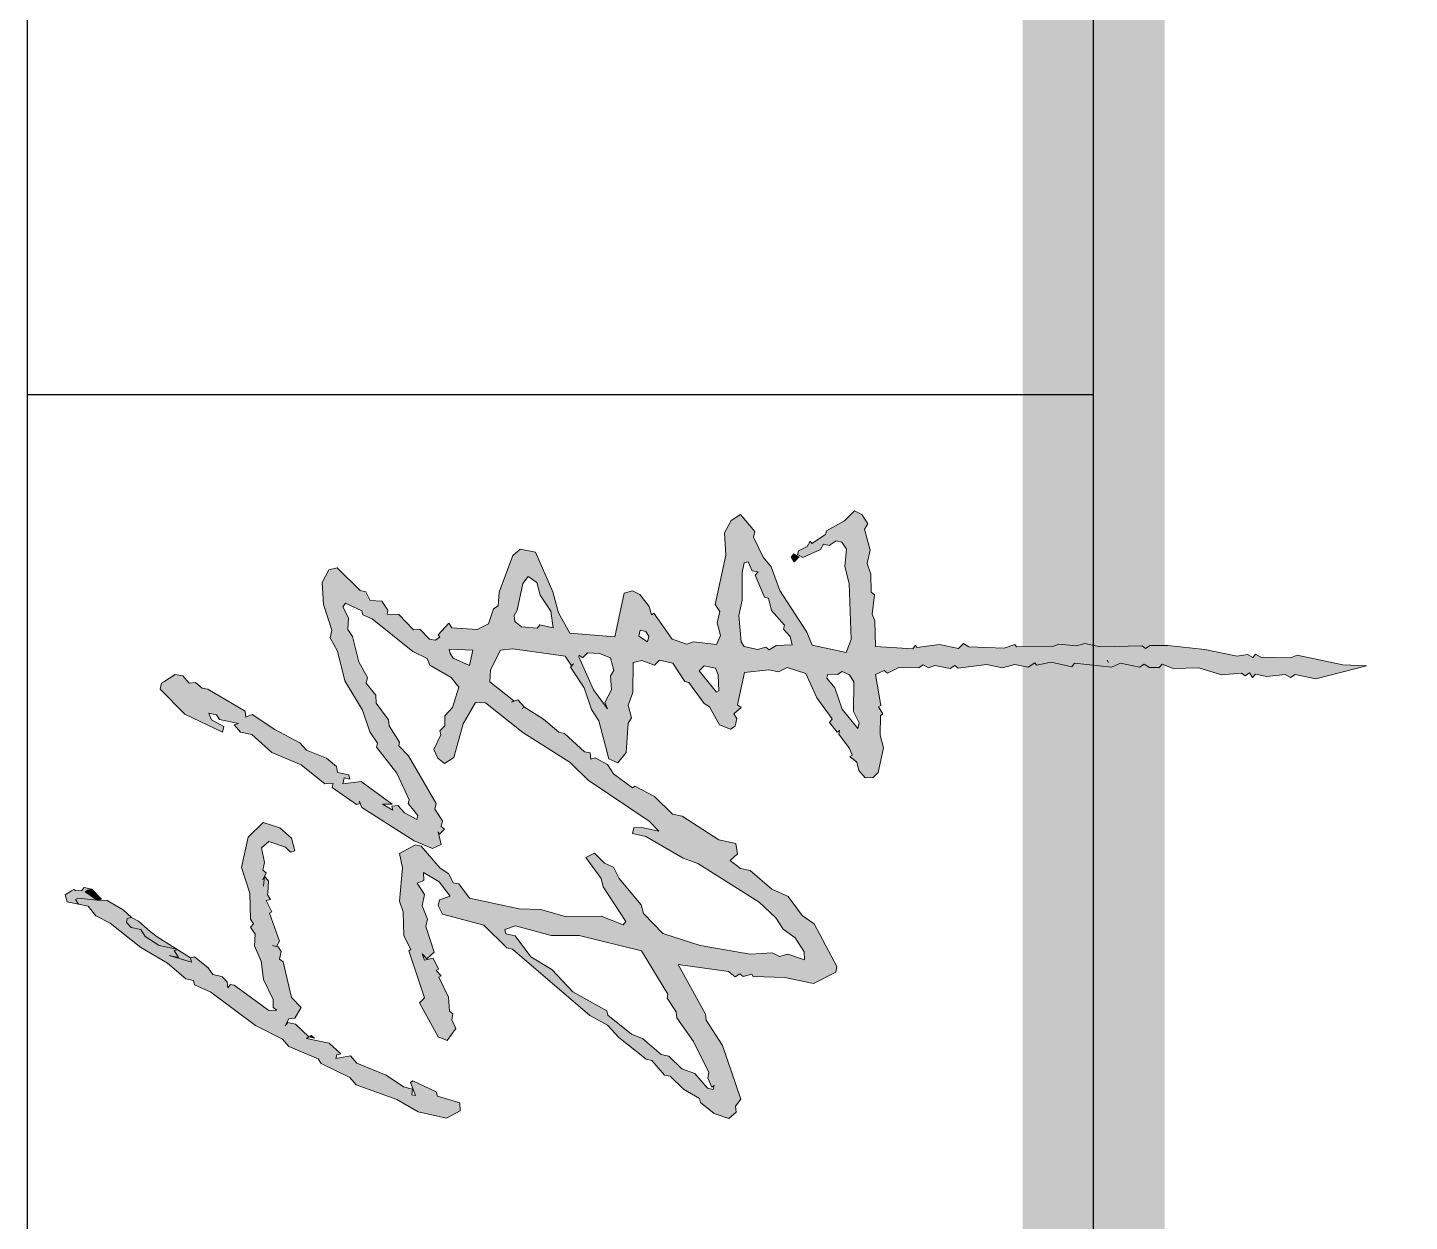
# Model space of a CAD drawing. Extents: x 2430613 to 2739493, y -1540945 to -971137.
# Drawn here: x 2622343 to 2623315, y -1225196 to -1224356 of the extents above; entities that cross this region are included whole.
import ezdxf

# ---------------------------------------------------------------- set-up
doc = ezdxf.new("R2010")
doc.units = 0
doc.header["$LTSCALE"] = 1000
doc.header["$MEASUREMENT"] = 0
doc.layers.get('0').update_dxf_attribs({"linetype": 'CONTINUOUS'})
doc.layers.add('0S-图框文字', color=51, linetype='CONTINUOUS', lineweight=18)
for name, color, linetype in [('T-TK', 157, 'CONTINUOUS'), ('图层1', 165, 'CONTINUOUS'), ('照明平面标注层', 111, 'CONTINUOUS')]:
    doc.layers.add(name, color=color, linetype=linetype)

# ---------------------------------------------------------------- blocks, each defined once
blk = doc.blocks.new('LXF')
for points in [[(1048.51, -150.32), (1049.43, -151.73), (1056.23, -148.32), (1056.9, -150.89), (1059.72, -149.06), (1060.88, -149.31), (1068.1, -149.64), (1071.04, -147.23), (1073.24, -148.3), (1074.9, -146.23), (1079.54, -147.22), (1088.42, -145.47), (1092.32, -149.95), (1088.93, -160.16), (1085.86, -163.15), (1086.53, -165.72), (1094.25, -163.72), (1100.63, -156.58), (1104.02, -146.37), (1095.05, -137.17), (1076.46, -133.2), (1060.78, -138.36), (1044.94, -138.62), (1042.12, -140.45), (1040.04, -138.79), (1035.81, -141.54), (1028.59, -141.21), (1019.22, -145.28), (1008.02, -146.54), (995.83, -152.44), (990.93, -152.61), (989.28, -154.69), (989.11, -149.79), (1004.52, -128.79), (1005.01, -126.46), (1002.94, -124.8), (1006.67, -124.39), (1009.74, -121.4), (1009.99, -120.23), (1010.98, -115.59), (1015.21, -112.85), (1021.84, -104.54), (1021.17, -101.97), (1018.6, -102.64), (1022.74, -88.94), (1021.5, -94.75), (1025.73, -92.01), (1026.23, -93.96), (1026.68, -93.25), (1028.87, -82.96), (1034.34, -74.41), (1038.57, -71.67), (1039.81, -65.86), (1042.88, -62.87), (1045.2, -63.37), (1045.87, -65.94), (1050.59, -60.87), (1056.31, -51.16), (1056.38, -45.1), (1057.7, -33.23), (1056.79, -31.83), (1053.97, -33.65), (1052.73, -39.46), (1046.84, -44.28), (1042.53, -53.08), (1027.62, -71.76), (1018.09, -87.95), (1008.39, -99.24), (1007.4, -103.89), (1004.83, -104.56), (1000.27, -114.52), (979.89, -141.75), (973.81, -153.69), (978.24, -168.81), (980.74, -166.23), (981.73, -161.58), (979.66, -159.92), (984.06, -162.08), (984.47, -165.81), (990.95, -169.62), (997.08, -163.64), (1018.82, -158.56), (1020.48, -156.48), (1025.12, -157.48), (1027.94, -155.65), (1028.19, -154.49), (1031.43, -156.39)], [(1056.38, -45.1), (1061.6, -37.71), (1062.52, -39.12), (1063.18, -41.69), (1064.18, -37.05), (1062.1, -35.39), (1062.42, -31.89), (1063.09, -30.74), (1062.18, -29.33), (1059.74, -25.57), (1055.45, -26.68), (1053.97, -33.65), (1056.79, -31.83), (1057.7, -33.23)], [(1056.38, -45.1), (1057.05, -47.67), (1063.18, -41.69), (1062.52, -39.12), (1061.6, -37.71)], [(1045.87, -65.94), (1045.2, -63.37), (1042.88, -62.87), (1039.81, -65.86), (1038.57, -71.67), (1034.34, -74.41), (1028.87, -82.96), (1026.68, -93.25), (1034.01, -81.63), (1037.33, -77.48), (1043.71, -70.34)], [(1189.36, -105.05), (1188.94, -101.32), (1193.42, -97.41), (1194.41, -92.77), (1189.84, -85.72), (1188.93, -84.31), (1185.44, -83.57), (1170.45, -98.18), (1178.97, -123.44), (1185.3, -112.69), (1186.05, -109.2)], [(1026.23, -93.96), (1025.73, -92.01), (1021.5, -94.75), (1022.74, -88.94), (1018.6, -102.64), (1021.17, -101.97)], [(1178.97, -123.44), (1170.45, -98.18), (1170.11, -98.51), (1159.09, -121.67), (1162.58, -122.42), (1166.64, -114.78), (1170.62, -113.2), (1169.63, -117.85), (1166.81, -119.68), (1164.33, -131.29), (1163.66, -128.72), (1159.19, -132.63), (1157.7, -139.6), (1146.59, -151.81), (1139.14, -169.65), (1131.29, -179.48), (1135.39, -191.62), (1138.16, -191.31), (1143.14, -185.08), (1148.19, -172.8), (1152.66, -168.89), (1160.78, -153.62), (1169.81, -139.75), (1168.23, -135.77), (1171.97, -135.35)], [(972.03, -172.88), (972.95, -174.28), (978.24, -168.81), (973.81, -153.69), (971.52, -158.19), (967.05, -162.09), (959.59, -179.94), (956.78, -181.77), (948.16, -199.37), (943.68, -203.27), (941.13, -210.36), (950.4, -219.38), (956.96, -203.67), (961.44, -199.77), (959.69, -190.89), (962.01, -191.39), (962.68, -193.96), (969.06, -186.82)], [(972.95, -174.28), (972.2, -177.77), (973.86, -175.69)], [(1128.88, -206.34), (1127.63, -195.13), (1131.12, -195.88), (1130.37, -199.36), (1132.94, -198.7), (1134.43, -191.73), (1135.39, -191.62), (1131.29, -179.48), (1127.54, -184.18), (1127.71, -189.08), (1125.38, -188.58), (1114.94, -203.36), (1115.53, -205.61), (1117.02, -205.02), (1115.61, -205.93), (1115.53, -205.61), (1113.04, -206.6), (1092.82, -238.73), (1088.02, -249.85), (1090.51, -255.24), (1098.23, -253.24), (1096.82, -254.16), (1099.81, -257.22), (1101.47, -255.15), (1104.95, -255.89), (1112, -251.32), (1115.49, -252.07), (1144.59, -235.2), (1148.73, -231.16), (1144.85, -219.65), (1133.97, -228.07), (1117.79, -235.55), (1115.47, -235.06), (1108.17, -240.79), (1105.85, -240.29), (1109.91, -232.66), (1114.39, -228.75), (1113.97, -225.02), (1111.4, -225.68), (1115.21, -219.21), (1115.13, -225.27)], [(1259.55, -191.69), (1258.22, -186.55), (1250.59, -182.49), (1237.06, -183.25), (1221.38, -188.41), (1216.74, -187.42), (1208.53, -191.74), (1202.54, -193.29), (1206.11, -203.89), (1217.5, -200.94), (1221.72, -198.2), (1228.94, -198.53), (1235.74, -195.12), (1237.82, -196.78), (1233.27, -206.74), (1230.69, -207.4), (1228.29, -212.96), (1214.85, -229.79), (1219.75, -244.3), (1222.1, -242.01), (1221.68, -238.28), (1230.88, -229.31), (1231.21, -222.09), (1233.53, -222.58), (1239.17, -218.93), (1239.49, -211.71), (1244.88, -209.22), (1245.63, -205.73)], [(1188.96, -209.43), (1192.45, -210.18), (1202.07, -204.94), (1206.11, -203.89), (1202.54, -193.29), (1190.52, -196.4), (1172.45, -207.12), (1159.34, -211.62), (1152.29, -216.19), (1149.97, -215.69), (1144.85, -219.65), (1148.73, -231.16), (1150.73, -229.22), (1153.05, -229.71), (1162.92, -223.31), (1166.65, -222.9), (1176.77, -215.34), (1181.66, -215.16)], [(949.51, -221.52), (950.4, -219.38), (941.13, -210.36), (934.75, -228.09), (929.06, -237.75), (942.11, -246.2), (946.04, -237.78), (945.13, -236.37), (937.16, -239.53), (937.66, -237.21), (941.09, -237.59), (942.38, -232.15)], [(1090.25, -239.39), (1085.01, -229.77), (1076.14, -231.52), (1055.89, -229.63), (1049.34, -231.88), (1034.65, -232.39), (1026.44, -236.71), (1025.53, -235.3), (1000.18, -243.8), (1003.88, -256.43), (1009.45, -253.74), (1010.36, -255.15), (1013.43, -252.16), (1014.34, -253.57), (1021.14, -250.16), (1019.81, -245.02), (1023.79, -243.44), (1020.72, -246.43), (1024.63, -250.9), (1040.31, -245.75), (1044.95, -246.74), (1052.92, -243.58), (1059.89, -245.06), (1066.93, -240.49), (1068.52, -244.48), (1073.41, -244.31), (1067.69, -254.02), (1058.99, -260.66), (1056.74, -254.11), (1053.26, -253.37), (1047.87, -255.86), (1041.25, -281.17), (1027.32, -295.21), (1026.58, -298.7), (1018.88, -307.69), (1020.26, -312.4), (1021.78, -309.82), (1034.71, -300.43), (1035.95, -294.62), (1038.52, -293.96), (1040.77, -300.51), (1034.9, -322.34), (1034.92, -339.35), (1031.83, -351.94), (1041.59, -385.3), (1048.39, -378.66), (1053.54, -377.33), (1069.79, -363.79), (1076.59, -360.38), (1078.99, -354.82), (1085.12, -348.84), (1082.63, -343.45), (1069.69, -352.84), (1064.55, -354.17), (1043.4, -367.88), (1041.33, -366.22), (1046.63, -352.78), (1046.44, -330.87), (1050.82, -316.01), (1051.23, -302.74), (1057.67, -272.53), (1066.38, -265.88), (1067.12, -262.4), (1072.51, -259.9), (1076.08, -254.59), (1089.51, -242.88)], [(1215.96, -247.99), (1219.75, -244.3), (1214.85, -229.79), (1208.4, -237.87), (1204.1, -246.67), (1200.11, -248.25), (1194.54, -257.73), (1204.04, -263.21), (1204.36, -262.52), (1207.18, -260.69), (1209.75, -260.03), (1209.47, -266.34), (1222.09, -273.62), (1222.78, -261.59), (1225.6, -259.76), (1218.46, -253.38), (1217.05, -254.3), (1215.22, -251.48)], [(942.11, -246.2), (929.06, -237.75), (927.13, -241.04), (923.41, -258.47), (927.73, -266.68), (932.62, -266.51), (936.76, -252.81), (939.33, -252.14)], [(1000.18, -243.8), (996.74, -244.96), (993.75, -241.89), (973.1, -253.28), (970.7, -258.84), (978.09, -264.06), (983.48, -261.56), (986.97, -262.31), (988.63, -260.23), (997.25, -259.64), (1003.88, -256.43)], [(1156.62, -254.55), (1148.59, -250.62), (1143.2, -253.12), (1139.88, -257.27), (1143.54, -262.91), (1161.05, -267.67)], [(1159.03, -326.95), (1167.07, -317.73), (1174.13, -306.45), (1169.26, -292.01), (1158.85, -305.05), (1140.54, -333.94), (1129.68, -344.98), (1104.74, -382.18), (1098.6, -388.16), (1100.83, -377.7), (1100.66, -372.81), (1097.18, -372.06), (1095.44, -380.2), (1082.1, -402.86), (1078.96, -411.91), (1058.7, -443.8), (1062.85, -457.98), (1063.23, -457.14), (1074.59, -443.77), (1075.83, -437.96), (1080.8, -431.74), (1084.71, -436.21), (1091.01, -435.13), (1093.24, -424.67), (1107.74, -402.26), (1108.98, -396.45), (1119.84, -385.4), (1126.05, -373.36), (1125.14, -371.95), (1133.67, -360.41), (1139.31, -356.76), (1143.37, -349.12), (1142.7, -346.55), (1146.44, -346.13), (1147.18, -342.64), (1158.29, -330.44)], [(1244.54, -290.53), (1236.16, -289.96), (1234.34, -287.14), (1234.18, -287.08), (1239.49, -302.81), (1249.95, -305.05), (1254.1, -308.36), (1250.54, -313.67), (1243.75, -315.43), (1246.22, -322.77), (1268.96, -312.74), (1270.94, -303.45), (1267.04, -298.97)], [(1041.59, -385.3), (1031.83, -351.94), (1025.57, -377.44), (999.04, -393.64), (996.71, -393.15), (988.26, -398.63), (984.52, -399.05), (970.18, -409.35), (951.18, -418.66), (947.7, -417.92), (942.31, -420.41), (943.22, -421.82), (940.9, -421.33), (941.64, -417.84), (950.6, -410.03), (953.49, -402.15), (961.28, -394.09), (962.28, -389.45), (971.97, -378.15), (974.62, -371.43), (986.23, -356.9), (988.8, -356.23), (1000.48, -335.64), (1014.16, -322.77), (1020.26, -312.4), (1018.88, -307.69), (986.13, -345.94), (980.17, -356.82), (972.62, -363.71), (959.36, -380.32), (958.62, -383.81), (949.67, -391.61), (948.92, -395.1), (941.13, -403.16), (935.41, -412.87), (932.84, -413.53), (926.21, -421.84), (923.07, -430.88), (926.97, -435.36), (930.71, -434.94), (934.86, -438.26), (967.62, -427.03), (983.13, -416.97), (986.86, -416.55), (1017.13, -399.93), (1013.01, -430.64), (1009.7, -434.79), (1011.52, -437.61), (1009.87, -439.68), (1011.2, -444.83), (1009.79, -445.74), (1009.31, -465.07), (1005.59, -482.5), (1012.41, -496.1), (1015.89, -496.85), (1041.93, -482.97), (1047.15, -475.58), (1058.68, -467.1), (1062.85, -457.98), (1058.7, -443.8), (1055.18, -449.35), (1045.73, -459.48), (1038.68, -464.05), (1033.46, -471.44), (1025, -476.92), (1020.11, -477.09), (1023.5, -466.89), (1022.17, -461.74), (1024.32, -457.34), (1023.56, -443.82), (1028.84, -413.36), (1036.12, -390.62)], [(1191.77, -358.74), (1184.95, -359.2), (1177.31, -355.15), (1173.33, -356.73), (1184.86, -348.25), (1187.79, -346.93), (1186.24, -342.35), (1186.1, -342.44), (1172.99, -346.93), (1165.94, -351.5), (1142.8, -357.5), (1140.4, -363.06), (1146.62, -368.03), (1164.55, -369.43), (1167.79, -371.33), (1175.5, -369.34), (1183.39, -372.23), (1196.38, -372.4)], [(1212.84, -421.19), (1202.54, -390.65), (1201.25, -396.69), (1189.97, -404), (1189.47, -406.33), (1187.06, -408.08), (1192.92, -415.66), (1196.62, -412.71), (1199.6, -415.78), (1198.18, -422.46), (1211.72, -439.96), (1214.23, -438.33), (1218.5, -437.96), (1213.76, -423.92), (1212.56, -423.4)], [(1198.18, -422.46), (1198.12, -422.75), (1194.14, -424.33), (1184.35, -424.67), (1183.43, -423.26), (1192.92, -415.66), (1187.06, -408.08), (1176.54, -415.72), (1174.63, -418.95), (1163.6, -425.1), (1160.95, -431.83), (1162.78, -434.65), (1167.43, -435.64), (1170.25, -433.81), (1174.15, -438.29), (1175.81, -436.21), (1195.56, -440.43), (1197.24, -455.36), (1196, -461.17), (1198.49, -466.56), (1197.7, -469.03), (1213.84, -481.03), (1220.24, -478.49), (1230.03, -472.14), (1226.83, -462.65), (1224.38, -464.79), (1222.05, -464.3), (1217.58, -468.2), (1212.43, -469.53), (1212.09, -459.74), (1209.35, -455.51), (1211.01, -453.44), (1209.67, -448.29), (1211.41, -440.16), (1211.72, -439.96)], [(1282.03, -428.9), (1280.76, -428.23), (1267.24, -428.99), (1237.03, -422.55), (1232.8, -425.29), (1225.83, -423.8), (1218.12, -425.8), (1213.76, -423.92), (1218.5, -437.96), (1230.32, -436.91), (1239.62, -438.89), (1256.63, -438.88), (1262.44, -440.11), (1263.1, -442.69), (1257.71, -445.18), (1256.97, -448.67), (1254.89, -447.01), (1241.54, -452.66), (1241.04, -454.99), (1233.33, -456.99), (1226.83, -462.65), (1230.03, -472.14), (1245.61, -462.04), (1260.13, -456.63), (1266.02, -451.81), (1278.21, -445.91), (1281.69, -446.65), (1286.62, -442.51)], [(1288.4, -432.29), (1282.03, -428.9), (1286.62, -442.51), (1292.06, -437.93)], [(1212.28, -481.65), (1213.84, -481.03), (1197.7, -469.03), (1194.85, -477.93), (1180.09, -484.5), (1178.16, -485.9), (1185.85, -495.66), (1186.24, -495.53), (1192.12, -490.71), (1194.45, -491.21), (1194.37, -497.26), (1196.2, -500.08), (1194.04, -504.48), (1193.21, -505.02), (1210.93, -527.53), (1211.32, -520.31), (1227.17, -520.05), (1231.15, -518.47), (1243.01, -519.79), (1244.67, -517.71), (1245.4, -517.71), (1240.97, -504.58), (1215.7, -505.46), (1207.82, -502.56)], [(1268.11, -470.48), (1266.03, -468.82), (1263.21, -470.65), (1266.2, -473.72)], [(1288.22, -501.49), (1282.07, -490.46), (1279.74, -489.97), (1274.26, -481.51), (1275.67, -480.59), (1272.43, -478.69), (1269.94, -473.3), (1267.61, -472.8), (1265.71, -476.04), (1270.7, -486.82), (1273.93, -488.73), (1273.19, -492.21), (1275.93, -496.44), (1275.19, -499.93), (1270.96, -502.67), (1260.25, -501.6), (1249.97, -504.26), (1240.97, -504.58), (1245.4, -517.71), (1255.62, -517.62), (1262.18, -515.37), (1270.31, -517.11), (1283.17, -513.78), (1286.4, -515.68), (1292.04, -512.03), (1294.2, -507.63)], [(1212.68, -559.48), (1210.76, -545.7), (1212.17, -544.79), (1210.09, -543.13), (1210.93, -527.53), (1193.21, -505.02), (1189.82, -507.22), (1171.64, -506.99), (1164.84, -510.4), (1161.36, -509.66), (1173.13, -500.02), (1185.85, -495.66), (1178.16, -485.9), (1167.15, -493.89), (1165.08, -492.23), (1159.19, -497.05), (1160.1, -498.46), (1157.78, -497.96), (1149.07, -504.61), (1145.09, -506.19), (1144.18, -504.78), (1140.86, -508.93), (1135.72, -510.26), (1131.24, -514.16), (1131.41, -519.06), (1134.4, -522.13), (1149.51, -525.35), (1157.22, -523.35), (1169.34, -523.51), (1170.25, -524.92), (1174.48, -522.17), (1175.39, -523.58), (1194.31, -520.33), (1196.8, -525.72), (1195.14, -527.8), (1198.55, -534.6), (1198.4, -546.71), (1200.23, -549.53), (1198.32, -552.77), (1199.9, -556.75), (1197.92, -566.04), (1199.75, -568.86), (1198.09, -570.94), (1200.43, -588.45), (1198.44, -597.74), (1200.44, -605.46), (1198.71, -613.59), (1201.45, -617.82), (1200.04, -618.73), (1201.79, -627.61), (1199.06, -640.39), (1201.14, -642.05), (1198.76, -664.62), (1201.25, -670.01), (1198.77, -681.63), (1200.6, -684.45), (1198.69, -687.68), (1198.62, -693.74), (1200.69, -695.4), (1198.04, -702.12), (1198.31, -717.97), (1194.17, -731.66), (1195.18, -744.03), (1193.52, -746.1), (1195.35, -748.92), (1192.53, -750.75), (1194.6, -752.41), (1193.12, -759.38), (1194.37, -770.58), (1192.47, -773.82), (1194.29, -776.64), (1191.57, -789.42), (1199.56, -820.27), (1200.21, -805.84), (1206.16, -777.95), (1204.58, -773.97), (1204.81, -755.8), (1206.72, -752.56), (1204.64, -750.9), (1206.55, -747.67), (1205.46, -741.36), (1209.68, -721.61), (1212.06, -699.04), (1211.97, -688.09), (1210.14, -685.27), (1211.8, -683.19), (1211.19, -657.55), (1213.18, -648.26), (1211.85, -643.11), (1212.91, -632.41), (1211.33, -628.43), (1211.15, -606.52), (1212.56, -605.61), (1210.31, -599.06), (1211.29, -577.4), (1213.19, -574.16), (1210.2, -571.09)]]:
    blk.add_hatch(color=256).paths.add_polyline_path(points)
h = blk.add_hatch(color=256)
h.paths.add_polyline_path([(1199.81, -272.48), (1204.04, -263.21), (1194.54, -257.73), (1192.49, -261.21), (1186.61, -266.02), (1174.07, -262.13), (1169.01, -257.41), (1162.95, -257.33), (1159.96, -254.27), (1157.39, -254.93), (1156.62, -254.55), (1161.05, -267.67), (1164.21, -268.53), (1177.16, -276.15), (1177.08, -282.21), (1169.26, -292.01), (1173.43, -304.37), (1174.45, -305.94), (1178.92, -302.04), (1177.34, -298.06), (1178.26, -299.47), (1189.86, -284.94), (1197.08, -285.26), (1209.12, -291.48), (1209.95, -298.94), (1205.58, -330.81), (1199.95, -334.46), (1200.86, -335.87), (1198.78, -334.22), (1186.24, -342.35), (1187.79, -346.93), (1205.01, -339.19), (1206.17, -339.44), (1204.52, -341.51), (1207.5, -344.58), (1207.18, -351.8), (1204.53, -358.52), (1196.82, -360.52), (1193.58, -358.62), (1191.77, -358.74), (1196.38, -372.4), (1201.56, -372.46), (1202.89, -377.61), (1200.41, -384.35), (1201.22, -386.75), (1202.98, -388.56), (1202.54, -390.65), (1212.84, -421.19), (1214.37, -409.21), (1212.79, -405.23), (1215.93, -396.18), (1231.69, -384.97), (1230.77, -383.56), (1235.92, -382.22), (1243.21, -376.49), (1245.37, -372.09), (1244.03, -366.95), (1217.31, -361.25), (1219.53, -333.78), (1231.97, -326.72), (1244.82, -323.39), (1246.22, -322.77), (1243.75, -315.43), (1242.83, -315.67), (1232.96, -322.07), (1222.92, -323.57), (1224.65, -315.44), (1222.58, -313.78), (1223.4, -304.24), (1226.71, -300.09), (1230.45, -299.67), (1233.69, -301.58), (1239.49, -302.81), (1234.18, -287.08), (1225.29, -283.99), (1221.88, -277.19), (1222.09, -273.62), (1209.47, -266.34), (1209.1, -274.47)])
h.paths.add_polyline_path([(1217.82, -375.93), (1221.31, -376.68), (1220.56, -380.16), (1217.75, -381.99), (1214.26, -381.25)], flags=16)
for p, q in [((1045.87, -65.94), (1043.71, -70.34)), ((1043.71, -70.34), (1037.33, -77.48)), ((1034.01, -81.63), (1021.17, -101.97)), ((1037.33, -77.48), (1034.01, -81.63)), ((1194.41, -92.77), (1189.84, -85.72)), ((1193.42, -97.41), (1194.41, -92.77)), ((1188.94, -101.32), (1193.42, -97.41)), ((1185.3, -112.69), (1186.05, -109.2)), ((1186.05, -109.2), (1189.36, -105.05)), ((1189.36, -105.05), (1188.94, -101.32)), ((1171.97, -135.35), (1185.3, -112.69)), ((1160.78, -153.62), (1169.81, -139.75)), ((1168.23, -135.77), (1171.97, -135.35)), ((1169.81, -139.75), (1168.23, -135.77)), ((1152.66, -168.89), (1160.78, -153.62)), ((1143.14, -185.08), (1148.19, -172.8)), ((1148.19, -172.8), (1152.66, -168.89)), ((1138.16, -191.31), (1143.14, -185.08)), ((1237.06, -183.25), (1221.38, -188.41)), ((1250.59, -182.49), (1237.06, -183.25)), ((1258.22, -186.55), (1250.59, -182.49)), ((1132.94, -198.7), (1134.43, -191.73)), ((1134.43, -191.73), (1138.16, -191.31)), ((1208.53, -191.74), (1190.52, -196.4)), ((1216.74, -187.42), (1208.53, -191.74)), ((1221.38, -188.41), (1216.74, -187.42)), ((1245.63, -205.73), (1259.55, -191.69)), ((1259.55, -191.69), (1258.22, -186.55)), ((1128.88, -206.34), (1127.63, -195.13)), ((1127.63, -195.13), (1131.12, -195.88)), ((1131.12, -195.88), (1130.37, -199.36)), ((1130.37, -199.36), (1132.94, -198.7)), ((1190.52, -196.4), (1172.45, -207.12)), ((1115.13, -225.27), (1128.88, -206.34)), ((1172.45, -207.12), (1159.34, -211.62)), ((1239.49, -211.71), (1244.88, -209.22)), ((1244.88, -209.22), (1245.63, -205.73)), ((1111.4, -225.68), (1115.21, -219.21)), ((1115.21, -219.21), (1115.13, -225.27)), ((1149.97, -215.69), (1133.97, -228.07)), ((1152.29, -216.19), (1149.97, -215.69)), ((1159.34, -211.62), (1152.29, -216.19)), ((1233.53, -222.58), (1239.17, -218.93)), ((1239.17, -218.93), (1239.49, -211.71)), ((1113.97, -225.02), (1111.4, -225.68)), ((1114.39, -228.75), (1113.97, -225.02)), ((1230.88, -229.31), (1231.21, -222.09)), ((1231.21, -222.09), (1233.53, -222.58)), ((1105.85, -240.29), (1109.91, -232.66)), ((1115.47, -235.06), (1108.17, -240.79)), ((1109.91, -232.66), (1114.39, -228.75)), ((1117.79, -235.55), (1115.47, -235.06)), ((1133.97, -228.07), (1117.79, -235.55)), ((1221.68, -238.28), (1230.88, -229.31)), ((1108.17, -240.79), (1105.85, -240.29)), ((1215.96, -247.99), (1222.1, -242.01)), ((1222.1, -242.01), (1221.68, -238.28)), ((1215.22, -251.48), (1215.96, -247.99)), ((1217.05, -254.3), (1215.22, -251.48)), ((1218.46, -253.38), (1217.05, -254.3)), ((1225.6, -259.76), (1218.46, -253.38)), ((1221.88, -277.19), (1222.78, -261.59)), ((1222.78, -261.59), (1225.6, -259.76)), ((1225.29, -283.99), (1221.88, -277.19)), ((1234.34, -287.14), (1225.29, -283.99)), ((1236.16, -289.96), (1234.34, -287.14)), ((1244.54, -290.53), (1236.16, -289.96)), ((1267.04, -298.97), (1244.54, -290.53)), ((1270.94, -303.45), (1267.04, -298.97)), ((1268.96, -312.74), (1270.94, -303.45)), ((1244.82, -323.39), (1268.96, -312.74)), ((1219.53, -333.78), (1231.97, -326.72)), ((1231.97, -326.72), (1244.82, -323.39)), ((1217.31, -361.25), (1219.53, -333.78)), ((1244.03, -366.95), (1217.31, -361.25)), ((1245.37, -372.09), (1244.03, -366.95)), ((1235.92, -382.22), (1243.21, -376.49)), ((1243.21, -376.49), (1245.37, -372.09)), ((1215.93, -396.18), (1231.69, -384.97)), ((1230.77, -383.56), (1235.92, -382.22)), ((1231.69, -384.97), (1230.77, -383.56)), ((1212.79, -405.23), (1215.93, -396.18)), ((1212.56, -423.4), (1214.37, -409.21)), ((1214.37, -409.21), (1212.79, -405.23)), ((1218.12, -425.8), (1212.56, -423.4)), ((1225.83, -423.8), (1218.12, -425.8)), ((1232.8, -425.29), (1225.83, -423.8)), ((1237.03, -422.55), (1232.8, -425.29)), ((1267.24, -428.99), (1237.03, -422.55)), ((1280.76, -428.23), (1267.24, -428.99)), ((1288.4, -432.29), (1280.76, -428.23)), ((1281.69, -446.65), (1292.06, -437.93)), ((1292.06, -437.93), (1288.4, -432.29)), ((1266.02, -451.81), (1278.21, -445.91)), ((1278.21, -445.91), (1281.69, -446.65)), ((1260.13, -456.63), (1266.02, -451.81)), ((1220.24, -478.49), (1245.61, -462.04)), ((1245.61, -462.04), (1260.13, -456.63)), ((1212.28, -481.65), (1220.24, -478.49)), ((1267.61, -472.8), (1265.71, -476.04)), ((1265.71, -476.04), (1270.7, -486.82)), ((1269.94, -473.3), (1267.61, -472.8)), ((1272.43, -478.69), (1269.94, -473.3)), ((1275.67, -480.59), (1272.43, -478.69)), ((1274.26, -481.51), (1275.67, -480.59)), ((1207.82, -502.56), (1212.28, -481.65)), ((1270.7, -486.82), (1273.93, -488.73)), ((1273.93, -488.73), (1273.19, -492.21)), ((1279.74, -489.97), (1274.26, -481.51)), ((1273.19, -492.21), (1275.93, -496.44)), ((1275.93, -496.44), (1275.19, -499.93)), ((1282.07, -490.46), (1279.74, -489.97)), ((1288.22, -501.49), (1282.07, -490.46)), ((1215.7, -505.46), (1207.82, -502.56)), ((1249.97, -504.26), (1215.7, -505.46)), ((1260.25, -501.6), (1249.97, -504.26)), ((1270.96, -502.67), (1260.25, -501.6)), ((1275.19, -499.93), (1270.96, -502.67)), ((1294.2, -507.63), (1288.22, -501.49)), ((1270.31, -517.11), (1283.17, -513.78)), ((1283.17, -513.78), (1286.4, -515.68)), ((1286.4, -515.68), (1292.04, -512.03)), ((1292.04, -512.03), (1294.2, -507.63)), ((1210.09, -543.13), (1211.32, -520.31)), ((1211.32, -520.31), (1227.17, -520.05)), ((1227.17, -520.05), (1231.15, -518.47)), ((1231.15, -518.47), (1243.01, -519.79)), ((1243.01, -519.79), (1244.67, -517.71)), ((1244.67, -517.71), (1255.62, -517.62)), ((1255.62, -517.62), (1262.18, -515.37)), ((1262.18, -515.37), (1270.31, -517.11)), ((1212.17, -544.79), (1210.09, -543.13)), ((1210.76, -545.7), (1212.17, -544.79)), ((1212.68, -559.48), (1210.76, -545.7)), ((1210.2, -571.09), (1212.68, -559.48)), ((1213.19, -574.16), (1210.2, -571.09)), ((1210.31, -599.06), (1211.29, -577.4)), ((1211.29, -577.4), (1213.19, -574.16)), ((1212.56, -605.61), (1210.31, -599.06)), ((1211.15, -606.52), (1212.56, -605.61)), ((1211.33, -628.43), (1211.15, -606.52)), ((1212.91, -632.41), (1211.33, -628.43)), ((1211.85, -643.11), (1212.91, -632.41)), ((1211.19, -657.55), (1213.18, -648.26)), ((1213.18, -648.26), (1211.85, -643.11)), ((1211.8, -683.19), (1211.19, -657.55)), ((1210.14, -685.27), (1211.8, -683.19)), ((1211.97, -688.09), (1210.14, -685.27)), ((1212.06, -699.04), (1211.97, -688.09)), ((1209.68, -721.61), (1212.06, -699.04)), ((1205.46, -741.36), (1209.68, -721.61)), ((1206.55, -747.67), (1205.46, -741.36)), ((1204.64, -750.9), (1206.55, -747.67)), ((1206.72, -752.56), (1204.64, -750.9)), ((1204.58, -773.97), (1204.81, -755.8)), ((1204.81, -755.8), (1206.72, -752.56)), ((1206.16, -777.95), (1204.58, -773.97)), ((1200.21, -805.84), (1206.16, -777.95)), ((1199.56, -820.27), (1200.21, -805.84))]:
    blk.add_line(p, q)
for points in [[(1057.7, -33.23), (1056.79, -31.83), (1053.97, -33.65), (1052.73, -39.46), (1046.84, -44.28), (1042.53, -53.08), (1027.62, -71.76), (1018.09, -87.95), (1008.39, -99.24), (1007.4, -103.89), (1004.83, -104.56), (1000.27, -114.52), (979.89, -141.75), (971.52, -158.19), (967.05, -162.09), (959.59, -179.94), (956.78, -181.77), (948.16, -199.37), (943.68, -203.27), (934.75, -228.09), (927.13, -241.04), (923.41, -258.47), (927.73, -266.68), (932.62, -266.51), (936.76, -252.81), (939.33, -252.14), (946.04, -237.78), (945.13, -236.37), (937.16, -239.53), (937.66, -237.21), (941.09, -237.59), (942.38, -232.15), (949.51, -221.52), (956.96, -203.67), (961.44, -199.77), (959.69, -190.89), (962.01, -191.39), (962.68, -193.96), (969.06, -186.82), (972.03, -172.88), (972.95, -174.28), (980.74, -166.23), (981.73, -161.58), (979.66, -159.92), (984.06, -162.08), (984.47, -165.81), (990.95, -169.62), (997.08, -163.64), (1018.82, -158.56), (1020.48, -156.48), (1025.12, -157.48), (1027.94, -155.65), (1028.19, -154.49), (1028.69, -152.16), (1028.19, -154.49), (1028.19, -154.49), (1031.43, -156.39), (1048.51, -150.32), (1049.43, -151.73), (1056.23, -148.32), (1056.9, -150.89), (1059.72, -149.06), (1059.72, -149.06), (1060.88, -149.31), (1068.1, -149.64), (1071.04, -147.23), (1065.11, -146.57), (1065.11, -146.57), (1071.04, -147.23), (1068.84, -146.15), (1073.24, -148.3), (1074.9, -146.23), (1079.54, -147.22), (1088.42, -145.47), (1092.32, -149.95), (1088.93, -160.16), (1085.86, -163.15), (1086.53, -165.72), (1094.25, -163.72), (1100.63, -156.58), (1104.02, -146.37), (1095.05, -137.17), (1076.46, -133.2), (1060.78, -138.36), (1044.94, -138.62), (1042.12, -140.45), (1040.04, -138.79), (1035.81, -141.54), (1028.59, -141.21), (1019.22, -145.28), (1008.02, -146.54), (995.83, -152.44), (990.93, -152.61), (989.28, -154.69), (989.11, -149.79), (1004.52, -128.79), (1005.01, -126.46), (1002.94, -124.8), (1006.67, -124.39), (1009.74, -121.4), (1009.99, -120.23), (1010.98, -115.59), (1015.21, -112.85), (1021.84, -104.54), (1021.17, -101.97), (1018.6, -102.64), (1022.74, -88.94), (1021.5, -94.75), (1025.73, -92.01), (1026.39, -94.58), (1028.87, -82.96), (1034.34, -74.41), (1038.57, -71.67), (1039.81, -65.86), (1042.88, -62.87), (1045.2, -63.37), (1045.87, -65.94), (1050.59, -60.87), (1056.31, -51.16), (1056.38, -45.1), (1057.7, -33.23)], [(1053.97, -33.65), (1055.45, -26.68), (1059.74, -25.57), (1062.18, -29.33), (1063.09, -30.74), (1062.42, -31.89), (1062.1, -35.39), (1064.18, -37.05), (1063.18, -41.69), (1062.52, -39.12), (1061.6, -37.71), (1056.38, -45.1), (1057.05, -47.67), (1063.18, -41.69)], [(1189.84, -85.72), (1188.93, -84.31), (1185.44, -83.57), (1170.11, -98.51), (1159.09, -121.67), (1162.58, -122.42), (1166.64, -114.78), (1170.62, -113.2), (1169.63, -117.85), (1166.81, -119.68), (1164.33, -131.29), (1163.66, -128.72), (1159.19, -132.63), (1157.7, -139.6), (1146.59, -151.81), (1139.14, -169.65), (1127.54, -184.18), (1127.71, -189.08), (1125.38, -188.58), (1114.94, -203.36), (1115.61, -205.93), (1117.02, -205.02), (1113.04, -206.6), (1092.82, -238.73), (1088.02, -249.85), (1090.51, -255.24), (1098.23, -253.24), (1096.82, -254.16), (1099.81, -257.22), (1101.47, -255.15), (1104.95, -255.89), (1112, -251.32), (1115.49, -252.07), (1144.59, -235.2), (1150.73, -229.22), (1153.05, -229.71), (1162.92, -223.31), (1166.65, -222.9), (1176.77, -215.34), (1181.66, -215.16), (1188.96, -209.43), (1192.45, -210.18), (1202.07, -204.94), (1217.5, -200.94), (1221.72, -198.2), (1228.94, -198.53), (1235.74, -195.12), (1237.82, -196.78), (1233.27, -206.74), (1230.69, -207.4), (1228.29, -212.96), (1208.4, -237.87), (1204.1, -246.67), (1200.11, -248.25), (1192.49, -261.21), (1186.61, -266.02), (1174.07, -262.13), (1169.01, -257.41), (1162.95, -257.33), (1159.96, -254.27), (1157.39, -254.93), (1148.59, -250.62), (1143.2, -253.12), (1139.88, -257.27), (1143.54, -262.91), (1164.21, -268.53), (1177.16, -276.15), (1177.08, -282.21), (1158.85, -305.05), (1140.54, -333.94), (1129.68, -344.98), (1104.74, -382.18), (1098.6, -388.16), (1100.83, -377.7), (1100.66, -372.81), (1097.18, -372.06), (1095.44, -380.2), (1082.1, -402.86), (1078.96, -411.91), (1055.18, -449.35), (1045.73, -459.48), (1038.68, -464.05), (1033.46, -471.44), (1025, -476.92), (1020.11, -477.09), (1023.5, -466.89), (1022.17, -461.74), (1024.32, -457.34), (1023.56, -443.82), (1028.84, -413.36), (1036.12, -390.62), (1048.39, -378.66), (1053.54, -377.33), (1069.79, -363.79), (1076.59, -360.38), (1078.99, -354.82), (1085.12, -348.84), (1082.63, -343.45), (1069.69, -352.84), (1064.55, -354.17), (1043.4, -367.88), (1041.33, -366.22), (1046.63, -352.78), (1046.44, -330.87), (1050.82, -316.01), (1051.23, -302.74), (1057.67, -272.53), (1066.38, -265.88), (1067.12, -262.4), (1072.51, -259.9), (1076.08, -254.59), (1089.51, -242.88), (1090.25, -239.39), (1085.01, -229.77), (1076.14, -231.52), (1055.89, -229.63), (1049.34, -231.88), (1034.65, -232.39), (1026.44, -236.71), (1025.53, -235.3), (996.74, -244.96), (993.75, -241.89), (973.1, -253.28), (970.7, -258.84), (978.09, -264.06), (983.48, -261.56), (986.97, -262.31), (988.63, -260.23), (997.25, -259.64), (1009.45, -253.74), (1010.36, -255.15), (1013.43, -252.16), (1014.34, -253.57), (1021.14, -250.16), (1019.81, -245.02), (1023.79, -243.44), (1020.72, -246.43), (1024.63, -250.9), (1040.31, -245.75), (1044.95, -246.74), (1052.92, -243.58), (1059.89, -245.06), (1066.93, -240.49), (1068.52, -244.48), (1073.41, -244.31), (1067.69, -254.02), (1058.99, -260.66), (1056.74, -254.11), (1053.26, -253.37), (1047.87, -255.86), (1041.25, -281.17), (1027.32, -295.21), (1026.58, -298.7), (986.13, -345.94), (980.17, -356.82), (972.62, -363.71), (959.36, -380.32), (958.62, -383.81), (949.67, -391.61), (948.92, -395.1), (941.13, -403.16), (935.41, -412.87), (932.84, -413.53), (926.21, -421.84), (923.07, -430.88), (926.97, -435.36), (930.71, -434.94), (934.86, -438.26), (967.62, -427.03), (983.13, -416.97), (986.86, -416.55), (1017.13, -399.93), (1013.01, -430.64), (1009.7, -434.79), (1011.52, -437.61), (1009.87, -439.68), (1011.2, -444.83), (1009.79, -445.74), (1009.31, -465.07), (1005.59, -482.5), (1012.41, -496.1), (1015.89, -496.85), (1041.93, -482.97), (1047.15, -475.58), (1058.68, -467.1), (1063.23, -457.14), (1074.59, -443.77), (1075.83, -437.96), (1080.8, -431.74), (1084.71, -436.21), (1091.01, -435.13), (1093.24, -424.67), (1107.74, -402.26), (1108.98, -396.45), (1119.84, -385.4), (1126.05, -373.36), (1125.14, -371.95), (1133.67, -360.41), (1139.31, -356.76), (1143.37, -349.12), (1142.7, -346.55), (1146.44, -346.13), (1147.18, -342.64), (1158.29, -330.44), (1159.03, -326.95), (1167.07, -317.73), (1174.45, -305.94), (1173.53, -304.53), (1174.45, -305.94), (1178.92, -302.04), (1177.34, -298.06), (1178.26, -299.47), (1189.86, -284.94), (1197.08, -285.26), (1209.12, -291.48), (1209.95, -298.94), (1205.58, -330.81), (1199.95, -334.46), (1200.86, -335.87), (1198.78, -334.22), (1186.1, -342.44), (1172.99, -346.93), (1165.94, -351.5), (1142.8, -357.5), (1140.4, -363.06), (1146.62, -368.03), (1164.55, -369.43), (1167.79, -371.33), (1175.5, -369.34), (1183.39, -372.23), (1201.56, -372.46), (1202.89, -377.61), (1199.99, -385.49), (1202.98, -388.56), (1201.25, -396.69), (1189.97, -404), (1189.47, -406.33), (1176.54, -415.72), (1174.63, -418.95), (1163.6, -425.1), (1160.95, -431.83), (1162.78, -434.65), (1167.43, -435.64), (1170.25, -433.81), (1174.15, -438.29), (1175.81, -436.21), (1195.56, -440.43), (1197.24, -455.36), (1196, -461.17), (1198.49, -466.56), (1194.85, -477.93), (1180.09, -484.5), (1167.15, -493.89), (1165.08, -492.23), (1159.19, -497.05), (1160.1, -498.46), (1157.78, -497.96), (1149.07, -504.61), (1145.09, -506.19), (1144.18, -504.78), (1140.86, -508.93), (1135.72, -510.26), (1131.24, -514.16), (1131.41, -519.06), (1134.4, -522.13), (1149.51, -525.35), (1157.22, -523.35), (1169.34, -523.51), (1170.25, -524.92), (1174.48, -522.17), (1175.39, -523.58), (1194.31, -520.33), (1196.8, -525.72), (1195.14, -527.8), (1198.55, -534.6), (1198.4, -546.71), (1200.23, -549.53), (1198.32, -552.77), (1199.9, -556.75), (1197.92, -566.04), (1199.75, -568.86), (1198.09, -570.94), (1200.43, -588.45), (1198.44, -597.74), (1200.44, -605.46), (1198.71, -613.59), (1201.45, -617.82), (1200.04, -618.73), (1201.79, -627.61), (1199.06, -640.39), (1201.14, -642.05), (1198.76, -664.62), (1201.25, -670.01), (1198.77, -681.63), (1200.6, -684.45), (1198.69, -687.68), (1198.62, -693.74), (1200.69, -695.4), (1198.04, -702.12), (1198.31, -717.97), (1194.17, -731.66), (1195.18, -744.03), (1193.52, -746.1), (1195.35, -748.92), (1192.53, -750.75), (1194.6, -752.41), (1193.12, -759.38), (1194.37, -770.58), (1192.47, -773.82), (1194.29, -776.64), (1191.57, -789.42), (1199.56, -820.27)], [(973.86, -175.69), (972.95, -174.28), (972.2, -177.77), (973.86, -175.69)], [(1207.18, -260.69), (1209.75, -260.03), (1209.1, -274.47), (1199.81, -272.48), (1204.36, -262.52), (1207.18, -260.69)], [(1035.95, -294.62), (1038.52, -293.96), (1040.77, -300.51), (1034.9, -322.34), (1034.92, -339.35), (1025.57, -377.44), (999.04, -393.64), (996.71, -393.15), (988.26, -398.63), (984.52, -399.05), (970.18, -409.35), (951.18, -418.66), (947.7, -417.92), (942.31, -420.41), (943.22, -421.82), (940.9, -421.33), (941.64, -417.84), (950.6, -410.03), (953.49, -402.15), (961.28, -394.09), (962.28, -389.45), (971.97, -378.15), (974.62, -371.43), (986.23, -356.9), (988.8, -356.23), (1000.48, -335.64), (1014.16, -322.77), (1021.78, -309.82), (1034.71, -300.43), (1035.95, -294.62)], [(1230.45, -299.67), (1233.69, -301.58), (1249.95, -305.05), (1254.1, -308.36), (1250.54, -313.67), (1242.83, -315.67), (1232.96, -322.07), (1222.92, -323.57), (1224.65, -315.44), (1222.58, -313.78), (1223.4, -304.24), (1226.71, -300.09), (1230.45, -299.67)], [(1205.01, -339.19), (1206.17, -339.44), (1204.52, -341.51), (1207.5, -344.58), (1207.18, -351.8), (1204.53, -358.52), (1196.82, -360.52), (1193.58, -358.62), (1184.95, -359.2), (1177.31, -355.15), (1173.33, -356.73), (1184.86, -348.25), (1205.01, -339.19)], [(1217.82, -375.93), (1221.31, -376.68), (1220.56, -380.16), (1217.75, -381.99), (1214.26, -381.25), (1217.82, -375.93)], [(1196.62, -412.71), (1199.6, -415.78), (1198.12, -422.75), (1194.14, -424.33), (1184.35, -424.67), (1183.43, -423.26), (1196.62, -412.71)], [(1256.63, -438.88), (1262.44, -440.11), (1263.1, -442.69), (1257.71, -445.18), (1256.97, -448.67), (1254.89, -447.01), (1241.54, -452.66), (1241.04, -454.99), (1233.33, -456.99), (1224.38, -464.79), (1222.05, -464.3), (1217.58, -468.2), (1212.43, -469.53), (1212.09, -459.74), (1209.35, -455.51), (1211.01, -453.44), (1209.67, -448.29), (1211.41, -440.16), (1214.23, -438.33), (1230.32, -436.91), (1239.62, -438.89), (1256.63, -438.88)], [(1268.11, -470.48), (1266.03, -468.82), (1263.21, -470.65), (1266.2, -473.72), (1268.11, -470.48)], [(1192.12, -490.71), (1194.45, -491.21), (1194.37, -497.26), (1196.2, -500.08), (1194.04, -504.48), (1189.82, -507.22), (1171.64, -506.99), (1164.84, -510.4), (1161.36, -509.66), (1173.13, -500.02), (1186.24, -495.53), (1192.12, -490.71)], [(1201.57, -662.79), (1202.98, -661.87), (1201.57, -662.79)]]:
    blk.add_lwpolyline(points)
blk = doc.blocks.new('A$C2B47401F')
at = {"xscale": 1.280000000055879, "yscale": 1.280000000055879, "zscale": 1.280000000055879}
blk.add_blockref('LXF', (-94.5, 1050, -14645415.9), dxfattribs=at)
blk = doc.blocks.new('BW-23285093', base_point=(-256155.46, 346264.36, -14645342.64))
at = {"layer": '0S-图框文字'}
blk.add_lwpolyline([(-256101.61, 370164.24), (-255351.61, 370164.24), (-255351.61, 346264.36), (-256101.61, 346264.36)], close=True, dxfattribs=at)
at = {"layer": '0S-图框文字', "xscale": 0.8999955000036, "yscale": 0.8999955000036, "zscale": 0.8999955000036, "rotation": 90}
blk.add_blockref('A$C2B47401F', (-255159.58, 349076.57), dxfattribs=at)
blk = doc.blocks.new('A0-DWF')
at = {"layer": 'T-TK'}
for p, q in [((1750, -24900), (1750, -1000)), ((1750, -20600), (2500, -20600))]:
    blk.add_line(p, q, dxfattribs=at)
at = {"layer": 'T-TK', "const_width": 100}
blk.add_lwpolyline([(2500, -83100), (117900, -83100), (117900, -1000), (2500, -1000)], close=True, dxfattribs=at)
at = {"layer": '图层1', "linetype": 'Continuous'}
blk.add_line((2500, -21700), (2500, -1000), dxfattribs=at)
blk.add_blockref('BW-23285093', (1696.15, -24900, -14645342.64))

msp = doc.modelspace()

# ---------------------------------------------------------------- block references
at = {"layer": '照明平面标注层'}
msp.add_blockref('A0-DWF', (2620593.302, -1204014.589), dxfattribs=at)

doc.saveas('drawing.dxf')
